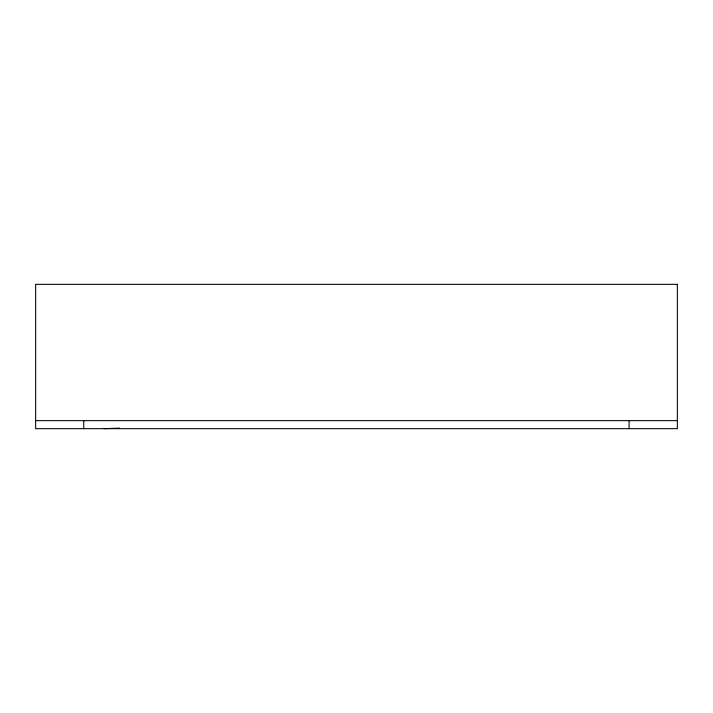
<?xml version="1.0" encoding="UTF-8"?>
<svg xmlns="http://www.w3.org/2000/svg" width="713" height="713" viewBox="0 0 713 713"><rect width="100%" height="100%" fill="white"/><g stroke="black" fill="none" stroke-linecap="round" stroke-linejoin="round"><path stroke-width="1.07" d="M103.938 428.665L119.517 428.165M35.65 420.643L677.35 420.643M629.107 420.643L629.107 428.665M83.76 420.643L83.76 428.665M677.35 284.335L35.65 284.335L35.65 428.665L677.35 428.665L677.35 284.335"/></g></svg>
